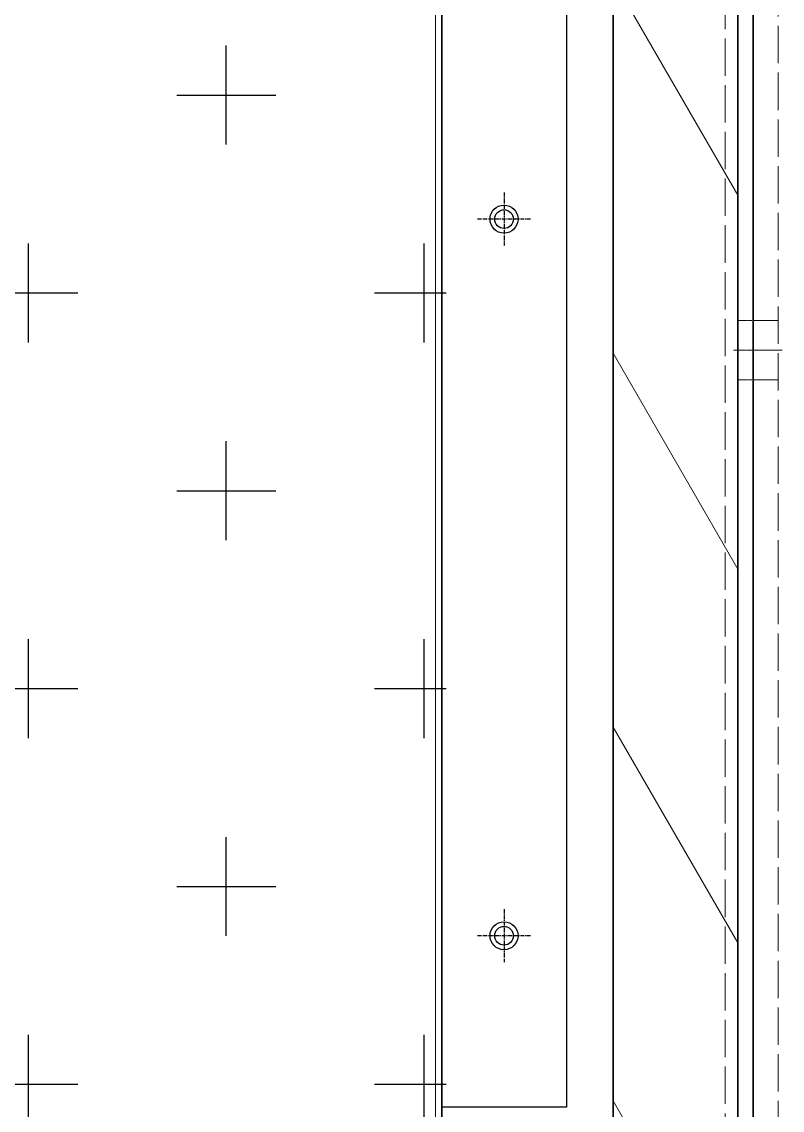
# Model space of a CAD drawing. Header units: millimetres. Extents: x 4398 to 33805, y 3079 to 23874.
# Drawn here: x 13613.8 to 13857.9, y 11012.9 to 11362.2 of the extents above; entities that cross this region are included whole.
import ezdxf

# ---------------------------------------------------------------- set-up
doc = ezdxf.new("R2010")
doc.units = ezdxf.units.MM
for name, pattern in [('CENTER', [2, 1.25, -0.25, 0.25, -0.25]), ('DASHDOT', [18.5, 12, -3, 0.5, -3]), ('DASHED', [15, 12, -3])]:
    doc.linetypes.add(name, pattern=pattern)
doc.layers.add('center', color=1, linetype='CENTER')

# ---------------------------------------------------------------- blocks, each defined once
blk = doc.blocks.new('A$C55E021B5')
at = {"color": 7, "lineweight": 35}
for p, q in [((1375, 38.5), (1375, 2102.5)), ((1415, 2102.5), (1415, 38.5)), ((1370, 2070.5), (1370, 209.79)), ((1370, 2070.5), (1370, 209.79)), ((1375, 70.5), (1375, 2070.5)), ((1375, 2070.5), (1375, 209.79))]:
    blk.add_line(p, q, dxfattribs=at)
at = {"color": 7, "linetype": 'DASHED', "lineweight": 13}
for p, q in [((1362, 2074.5), (1362, 66.5)), ((1370, 2074.5), (1370, 66.5)), ((1379, 1050.5), (1379, 38.5))]:
    blk.add_line(p, q, dxfattribs=at)
at = {"color": 7, "lineweight": 13, "ltscale": 0.133334}
for p, q in [((1415, 1054.47), (1375, 985.19)), ((1415, 934.47), (1375, 865.19)), ((1415, 814.47), (1375, 745.19)), ((1415, 694.47), (1375, 625.19))]:
    blk.add_line(p, q, dxfattribs=at)
at = {"color": 7, "linetype": 'DASHED', "lineweight": 13, "ltscale": 0.013334}
for p, q in [((1370, 944.91), (1362, 944.91)), ((1370, 925.91), (1362, 925.91))]:
    blk.add_line(p, q, dxfattribs=at)
at = {"color": 7, "linetype": 'DASHED', "lineweight": 13, "ltscale": 0.008333}
for p, q in [((1375, 944.91), (1370, 944.91)), ((1375, 925.91), (1370, 925.91))]:
    blk.add_line(p, q, dxfattribs=at)
at = {"color": 7, "linetype": 'DASHDOT', "lineweight": 13, "ltscale": 0.025999}
blk.add_line((1376.3, 935.41), (1360.7, 935.41), dxfattribs=at)
blk = doc.blocks.new('A$C3FF200C2')
for p, q in [((0, 805), (0, 0)), ((40, 805), (40, 0)), ((40, 0), (0, 0))]:
    blk.add_line(p, q)
blk = doc.blocks.new('sound-out')
h = blk.add_hatch()
h.set_pattern_fill('CROSS', color=5, scale=10)
h.set_pattern_definition([(0, (267663.48, 183677.65), (63.5, 63.5), [31.75, -95.25]), (90, (267679.356, 183661.77), (-63.5, 63.5), [31.75, -95.25])])
h.paths.add_polyline_path([(951574.78, 172739.86), (950874.78, 172739.86), (950874.78, 169261.86), (951574.78, 169261.86)])
at = {"lineweight": 5}
for p, q in [((951573.32, 172782.08), (951573.32, 169182.08)), ((951571.32, 169260.48), (951571.32, 172741.68))]:
    blk.add_line(p, q, dxfattribs=at)
blk = doc.blocks.new('1')
for p, q in [((13748.57, 13408.34), (13748.57, 9808.34)), ((13748.57, 10323.89), (13748.57, 12629.89))]:
    blk.add_line(p, q)
for centre, radius in [((13768.57, 11298.89), 4.5), ((13768.57, 11298.89), 3), ((13768.57, 11068.89), 4.5), ((13768.57, 11068.89), 3)]:
    blk.add_circle(centre, radius)
at = {"layer": 'center'}
for p, q in [((13768.57, 11307.39), (13768.57, 11290.39)), ((13777.07, 11298.89), (13760.07, 11298.89)), ((13768.57, 11077.39), (13768.57, 11060.39)), ((13777.07, 11068.89), (13760.07, 11068.89))]:
    blk.add_line(p, q, dxfattribs=at)
at = {"lineweight": 5}
blk.add_blockref('sound-out', (-937824.75, -159373.73), dxfattribs=at)
at = {"xscale": -1}
blk.add_blockref('A$C55E021B5', (15218.57, 10321.39), dxfattribs=at)
blk.add_blockref('A$C3FF200C2', (13748.57, 11013.89))

msp = doc.modelspace()

# ---------------------------------------------------------------- block references
msp.add_blockref('1', (0, 0))

doc.saveas('drawing.dxf')
